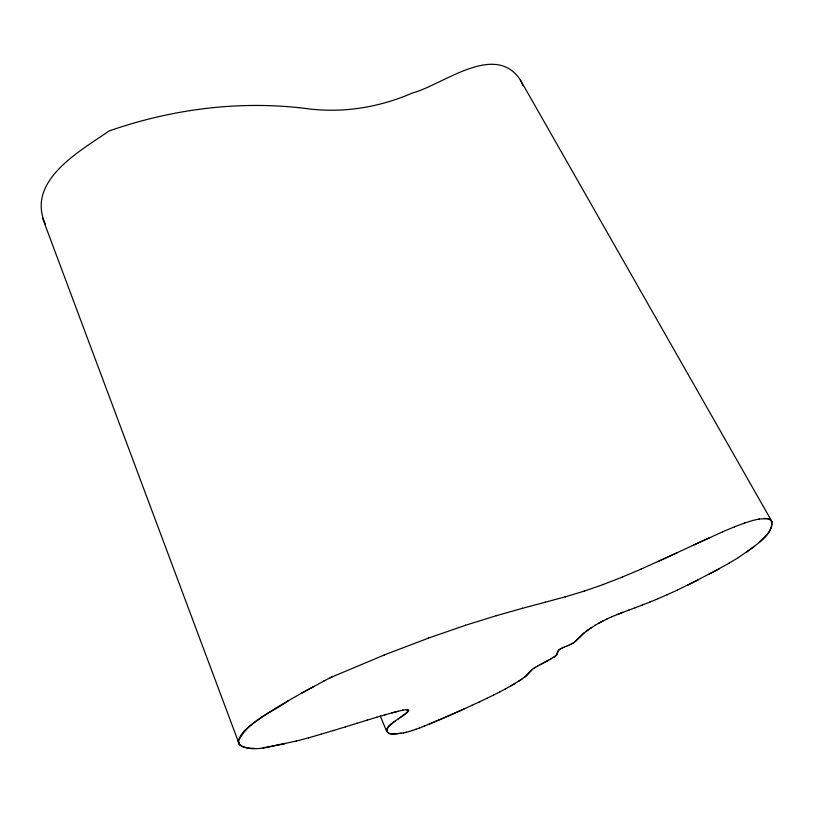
<?xml version="1.0" encoding="UTF-8"?>
<svg xmlns="http://www.w3.org/2000/svg" width="813" height="813" viewBox="0 0 813 813"><rect width="100%" height="100%" fill="white"/><g stroke="black" fill="none" stroke-linecap="round" stroke-linejoin="round"><path stroke-width="1.22" d="M558.653 650.237L556.712 655.024L550.858 658.906M759.464 542.18C764.789 536.661 773.346 530.147 771.608 521.499L770.196 519.771L767.736 518.714L764.068 518.42M532.403 669.404L526.448 675.888L518.409 681.375M583.988 633.093L574.283 642.321M575.482 641.447L583.693 633.185L591.62 627.494M524.161 677.514L532.119 669.495L535.645 667.239M395.626 720.867C392.649 723.235 382.374 729.789 389.031 733.296A127.722 19.116 -25.3 0 0 394.153 733.946L401.165 733.326M585.827 631.457L594.964 625.39M746.608 552.118C756.151 544.06 772.685 535.828 771.872 521.438L520.35 79.938C494.975 41.544 443.034 84.837 412.567 92.946C379.031 107.55 342.049 113.546 305.708 108.464C239.5 100.314 172.143 109.003 109.267 130.903C79.725 151.228 25.65 181.014 45.437 224.256M753.905 546.925L738.336 557.535M398.228 718.855L406.266 712.92L408.502 710.308L405.951 709.678M559.049 649.78L562.789 647.798M560.238 649.099C555.858 650.685 558.206 656.691 552.911 657.707M521.865 679.231L510.3 686.192M533.48 668.499L537.942 665.928M729.068 563.145L738.6 557.474M288.076 700.948C271.136 712.91 247.711 721.131 238.605 740.999L239.479 744.383L242.63 746.751L247.802 748.092L254.794 748.448M572.85 643.185L574.578 642.24M594.669 625.471L602.84 621.02M514.944 683.581L505.34 688.926M729.332 563.084L708.58 574.506M301.054 693.398L323.899 681.111M313.838 686.497C296.125 696.162 278.463 705.938 261.705 717.198C253.067 724.007 241.603 729.952 238.138 741.131L239.022 744.525C252.416 753.326 270.018 745.836 284.56 743.966M551.153 658.815L540.239 664.597M537.647 666.01L548.724 660.146M719.322 568.775L687.239 585.34M598.419 623.307L607.341 618.805M499.761 691.883L505.635 688.845M323.422 681.243L332.913 676.386M330.149 677.717L384.701 654.821M571.224 644.028L573.145 643.103M493.542 695.044L500.056 691.792M698.154 579.974L676.894 590.268M486.713 698.397L493.837 694.952M561.092 648.561L564.395 647.087M479.385 701.873L486.997 698.306M569.476 644.851L571.519 643.947M693.337 545.167L722.818 531.743M709.038 537.942L659.058 561.072M471.764 705.42L479.68 701.782M676.975 552.891L640.796 569.222M667.107 594.74L677.168 590.197M472.058 705.328L463.999 708.956A241.4 40.284 -25.1 0 1 441.672 718.814L429.355 724.027M607.047 618.886L612.189 616.62M567.657 645.654L569.771 644.77M658.073 598.653L667.371 594.669M565.848 646.426L567.952 645.573M564.1 647.178L566.143 646.345M622.128 577.118L641.122 569.141M722.513 531.814L734.667 526.783M611.894 616.701L622.951 612.331M649.79 602.067L658.357 598.581M424.264 726.1L441.977 718.712A241.339 40.264 -25.1 0 0 464.294 708.865M642.179 605.065L650.075 601.986M419.772 727.859L424.569 725.999M603.236 584.496L622.453 577.037M617.087 614.567L628.957 610.075M384.254 654.932L428.644 638.053M635.156 607.738L642.453 604.994M734.373 526.854L744.627 523.054M628.673 610.157L635.441 607.657M415.799 729.332L420.077 727.757M584.293 591.102L603.571 584.415M428.217 638.154L465.575 625.278M412.272 730.552L416.114 729.231M744.332 523.115L752.797 520.462M465.158 625.38L496.53 615.634M409.091 731.537L412.587 730.45M345.332 726.883L357.019 723.275M356.643 723.387L367.395 720.084M333.34 730.552L345.718 726.771M367.029 720.196L376.775 717.239M565.187 596.833L584.638 591.01M320.942 734.261L333.737 730.44M376.409 717.351L385.077 714.79M308.422 737.858L321.338 734.139M496.143 615.736L522.698 608.246M384.712 714.901L398.207 711.192M406.185 732.32L409.417 731.436M544.934 602.311L565.543 596.742M296.054 741.192L308.818 737.737M522.322 608.337L545.299 602.22M391.886 712.869L402.923 710.115M296.46 741.06L262.975 747.95M752.513 520.523L759.332 518.928M403.461 732.95L406.51 732.228M403.776 732.848L393.827 734.048A127.763 19.126 -25.3 0 1 388.695 733.397C379.488 725.907 406.49 716.71 408.848 710.196L406.297 709.576L402.567 710.227M759.047 518.989L768.011 518.653L770.47 519.71L771.872 521.438M520.35 79.938L522.861 85.599M380.291 716.09L386.673 731.314M42.52 218.077L238.748 742.818"/></g></svg>
